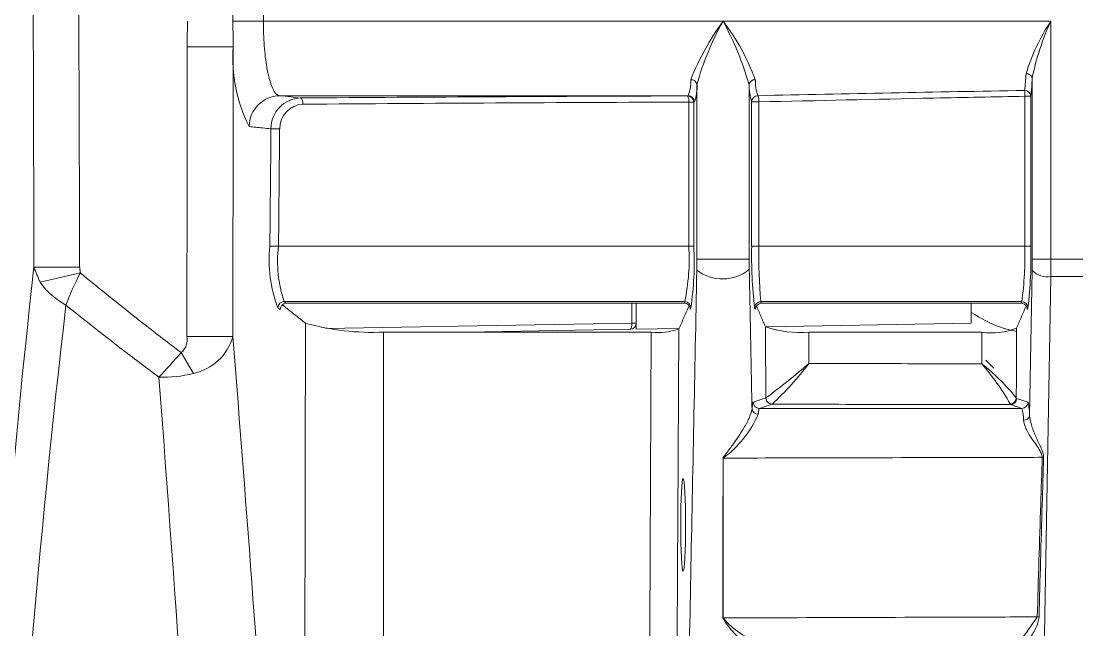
# Model space of a CAD drawing. Extents: x 8 to 113, y 2 to 87.
# Drawn here: x 47.276 to 48.987, y 23.17 to 24.151 of the extents above; entities that cross this region are included whole.
import ezdxf

# ---------------------------------------------------------------- set-up
doc = ezdxf.new("R2010")
doc.units = 0
doc.header["$MEASUREMENT"] = 0
doc.layers.add('OBJECT', color=7, linetype='CONTINUOUS')

msp = doc.modelspace()

# ---------------------------------------------------------------- linework, layer by layer
at = {"layer": 'OBJECT', "linetype": 'Continuous', "lineweight": 15}
for p, q in [((47.666, 24.1507), (47.617, 24.1507)), ((47.666, 24.1507), (48.4072, 24.1507)), ((48.4072, 24.1507), (48.9357, 24.1507)), ((48.9357, 24.1507), (48.9357, 23.7673)), ((47.5433, 24.1093), (47.6174, 24.1092)), ((48.3651, 23.7673), (48.3651, 24.0486)), ((48.4493, 24.0486), (48.4493, 23.7673)), ((48.9057, 23.7673), (48.9057, 24.0589)), ((47.6926, 24.0307), (48.3509, 24.0307)), ((48.35, 24.0304), (48.3509, 24.0307)), ((48.3509, 24.0307), (48.3509, 24.0307)), ((48.36, 24.0204), (48.3521, 24.0204)), ((48.3521, 23.788), (48.3521, 24.0204)), ((48.3609, 24.0207), (48.36, 24.0204)), ((48.36, 24.0204), (48.36, 23.788)), ((48.4533, 23.788), (48.4533, 24.0207)), ((48.4533, 24.0207), (48.465, 24.0207)), ((48.465, 24.0207), (48.465, 23.788)), ((48.8938, 23.788), (48.8938, 24.0298)), ((48.9034, 24.0298), (48.8938, 24.0298)), ((48.9034, 24.0298), (48.9034, 23.788)), ((47.6905, 23.788), (48.3521, 23.788)), ((48.36, 23.788), (48.3521, 23.788)), ((48.4533, 23.788), (48.465, 23.788)), ((48.465, 23.788), (48.8938, 23.788)), ((48.9034, 23.788), (48.8938, 23.788)), ((48.9057, 23.7673), (48.9357, 23.7673)), ((48.9357, 23.7673), (48.9872, 23.7673)), ((47.296, 23.7541), (47.3698, 23.7543)), ((47.3709, 23.7449), (47.306, 23.7299)), ((48.9016, 23.5146), (48.9056, 23.7486)), ((48.9355, 23.7393), (48.8949, 21.3682)), ((48.9355, 23.7393), (48.9872, 23.7393)), ((48.3455, 23.6987), (47.6997, 23.6987)), ((48.3444, 23.6961), (47.7029, 23.6961)), ((48.2602, 23.6641), (48.2602, 23.6961)), ((48.2672, 23.6961), (48.2672, 23.6641)), ((48.8889, 23.6987), (48.4681, 23.6987)), ((48.8878, 23.6961), (48.4692, 23.6961)), ((48.8072, 23.6961), (48.8072, 23.6814)), ((47.7669, 23.6554), (48.0107, 23.6597)), ((48.0107, 23.6597), (48.2602, 23.6641)), ((48.2672, 23.6641), (48.2602, 23.6641)), ((48.2667, 23.6542), (48.3353, 23.6554)), ((48.4768, 23.6579), (48.8072, 23.6637)), ((47.5427, 23.6425), (47.6168, 23.6424)), ((48.2913, 23.6494), (47.8599, 23.6494)), ((48.2574, 23.6541), (47.993, 23.6494)), ((48.8245, 23.6494), (48.5456, 23.6494)), ((47.5333, 23.6165), (47.5531, 23.5829)), ((48.4558, 23.5366), (48.4762, 23.5434)), ((48.8805, 23.5427), (48.899, 23.5365)), ((48.4862, 23.5334), (48.4658, 23.5266)), ((48.889, 23.5265), (48.8705, 23.5327))]:
    msp.add_line(p, q, dxfattribs=at)
at = {"layer": 'OBJECT', "linetype": 'Continuous', "lineweight": 15, "flags": 128}
for points in [[(47.726, 24.0269), (47.7267, 24.0267), (47.7275, 24.0261), (47.7281, 24.0252), (47.7287, 24.024), (47.7292, 24.0225), (47.7296, 24.0207), (47.7298, 24.0189), (47.7299, 24.0169)], [(48.2602, 23.6641), (48.2602, 23.6621), (48.26, 23.6602), (48.2598, 23.6585), (48.2595, 23.657), (48.259, 23.6558), (48.2585, 23.6548), (48.258, 23.6543), (48.2574, 23.6541)], [(48.8436, 23.5913), (48.8432, 23.5917), (48.8308, 23.6045)]]:
    msp.add_lwpolyline(points, dxfattribs=at)
at = {"layer": 'OBJECT', "linetype": 'Continuous', "lineweight": 15}
for centre, radius, start, end in [((48.7471, 23.9012), 0.4216, 143.7235, 158.3869), ((48.7812, 23.9367), 0.4308, 150.2196, 164.9365), ((47.9568, 23.9051), 0.513, 16.2473, 28.5966), ((48.1293, 23.9355), 0.3514, 20.1384, 37.7512), ((49.2002, 23.9741), 0.318, 146.2832, 163.2168), ((49.3217, 23.9738), 0.4246, 155.3914, 168.4436), ((47.8657, 24.0923), 0.2489, 176.109, 206.5899), ((48.5513, 24.0821), 0.3448, 352.8399, 357.3139), ((48.8967, 24.0567), 0.00934, 13.8784, 95.6186), ((48.294, 24.0532), 0.0613, 338.3795, 3.0516), ((48.3558, 24.047), 0.00948, 9.8078, 93.8709), ((48.2938, 24.0451), 0.0715, 340.0065, 2.8496), ((48.4587, 24.047), 0.00948, 86.1291, 170.1922), ((48.5345, 24.0466), 0.0852, 178.6247, 197.6748), ((48.5325, 24.0546), 0.0732, 178.5581, 199.0791), ((48.5021, 24.0764), 0.404, 353.3866, 357.5213), ((50.9856, -93.8485), 117.9062, 91.016726, 91.225788), ((48.8936, 24.0293), 0.00988, 3.4203, 90.6989), ((48.7529, 24.0292), 0.1409, 0.2595, 4.0425), ((47.693, 23.9808), 0.0498, 90.5993, 179.8861), ((47.7275, 23.9778), 0.0492, 91.7512, 180.6181), ((47.7316, 23.9776), 0.0393, 92.4253, 180.6926), ((48.9225, -137.8038), 161.8352, 90.202676, 90.423618), ((48.9228, -136.8225), 160.8439, 90.2033, 90.424921), ((48.35, 24.0204), 0.01, 0.0264, 89.9038), ((48.3376, 24.0226), 0.0146, 350.9747, 31.8239), ((48.3509, 24.0207), 0.01, 359.999, 89.8969), ((48.4633, 24.0207), 0.01, 90.1398, 179.9074), ((48.4475, 24.023), 0.0176, 352.7149, 26.2402), ((47.6769, 22.8129), 1.1644, 89.2443, 89.9295), ((47.8855, 23.7645), 0.2103, 173.5625, 201.09), ((47.6752, 22.5829), 1.2052, 89.2731, 89.9356), ((47.8881, 23.7632), 0.1992, 172.8587, 198.9179), ((48.0106, 23.768), 0.342, 348.3047, 3.3515), ((47.86, 23.7622), 0.5007, 351.5627, 2.9526), ((49.1845, 23.7724), 0.7313, 178.774, 186.5645), ((49.2397, 23.7707), 0.7749, 178.7234, 185.3363), ((48.3369, 23.7739), 0.5571, 352.2436, 1.4548), ((48.2485, 23.7687), 0.6552, 352.9899, 1.6871), ((47.8109, 23.7671), 1.0949, 359.0326, 0.0095), ((46.4724, 23.767), 2.4633, 359.3551, 0.0063), ((63.8178, 21.9053), 16.6248, 173.61513, 181.19895), ((47.7685, 23.5363), 0.449, 152.3188, 159.5764), ((48.4064, 23.8023), 0.0671, 231.8786, 309.9915), ((48.9298, 23.7735), 0.0347, 225.8311, 279.562), ((47.4128, 23.8085), 0.1326, 216.371, 240.6297), ((64.5325, 21.6909), 17.301, 173.35496, 181.01476), ((47.6994, 23.6886), 0.0101, 88.4098, 178.3213), ((47.7034, 23.6859), 0.0102, 92.4355, 180.5072), ((48.3445, 23.6864), 0.00974, 359.9019, 90.3814), ((48.3452, 23.6886), 0.01, 0.5711, 88.3011), ((48.468, 23.6886), 0.01, 89.0743, 179.3992), ((48.4694, 23.6859), 0.0102, 90.6329, 180.2517), ((48.8878, 23.6862), 0.00993, 359.7677, 89.9805), ((48.8888, 23.6886), 0.01, 0.5995, 89.489), ((47.8427, 24.0567), 0.4076, 254.5146, 272.4216), ((48.2572, 23.6641), 0.01, 271, 0), ((48.5322, 23.8332), 0.1843, 252.1122, 274.1539), ((48.8405, 23.7539), 0.1057, 261.3176, 292.2929), ((47.5164, 23.6373), 0.0268, 309.2533, 11.2953), ((47.536, 23.6652), 0.084, 281.7407, 344.2546), ((-19.2858, 18.2961), 67.1159, 3.120471, 4.568912), ((48.3028, 23.7433), 0.0946, 263.0228, 290.4511), ((46.4824, 24.5275), 1.3908, 316.8803, 319.0797), ((47.8282, 24.4249), 1.094, 306.3323, 310.9901), ((48.0988, 23.9447), 0.5651, 313.3046, 322.2909), ((48.6001, 23.3146), 0.3617, 39.3036, 51.7018), ((48.5239, 23.3366), 0.3985, 29.6751, 41.0747), ((47.5047, 23.7675), 0.1908, 267.8743, 284.6883), ((-15.1588, 18.8003), 62.8382, 2.356981, 4.359465), ((48.4658, 23.5366), 0.01, 180.0264, 269.9038), ((48.4862, 23.5434), 0.01, 180.0264, 269.9038), ((48.4864, 23.5435), 0.01, 179.7357, 269.7545), ((48.87, 23.5439), 0.01, 270.6615, 358.7235), ((48.8705, 23.5427), 0.01, 270.0962, 359.9736), ((48.889, 23.5365), 0.01, 270.0962, 359.9736), ((48.8074, 23.5145), 0.0941, 0.0492, 13.5105), ((48.4635, 23.527), 0.00965, 187.0262, 272.8892), ((49.0031, 182.1426), 158.61, 269.813329, 269.952106), ((48.8245, 23.5076), 0.0672, 0.1079, 16.3399), ((48.3045, 23.5867), 0.1739, 306.2292, 336.5139), ((48.8926, 23.517), 0.00928, 264.4341, 345.2), ((48.4071, 23.4168), 0.0297, 89.7055, 89.9669), ((48.9209, 23.4165), 0.0312, 84.2592, 87.9853), ((48.5088, 23.2447), 0.1161, 208.7877, 244.3816), ((48.4071, 23.1592), 0.0297, 89.4574, 89.9487), ((48.4995, 23.2633), 0.1185, 218.9737, 254.6511), ((48.2824, 23.6125), 0.7595, 322.539, 326.2427), ((48.9127, 23.16), 0.0304, 82.5279, 87.9537)]:
    msp.add_arc(centre, radius, start, end, dxfattribs=at)
msp.add_ellipse((48.3428, 23.3387), major_axis=(0, 0.0747), ratio=0.052408, dxfattribs=at)
for points, knots in [([(47.296, 23.7541), (47.296, 23.7738), (47.2954, 23.9935), (47.2942, 24.4511), (47.2931, 24.889), (47.2926, 25.1269)], [0, 0, 0, 0, 0.043049, 0.480087, 1, 1, 1, 1]), ([(47.3653, 25.0778), (47.366, 24.8704), (47.3675, 24.4293), (47.369, 23.9881), (47.3698, 23.7543)], [0, 0, 0, 0, 0.469995, 1, 1, 1, 1]), ([(47.6182, 24.9287), (47.6181, 24.8953), (47.6178, 24.7287), (47.6174, 24.4693), (47.6171, 24.2434), (47.617, 24.1507)], [0, 0, 0, 0, 0.128544, 0.642719, 1, 1, 1, 1]), ([(47.617, 24.1507), (47.617, 24.1496), (47.617, 24.1357), (47.6172, 24.1219), (47.6174, 24.1092)], [0, 0, 0, 0, 0.082039, 1, 1, 1, 1]), ([(47.666, 24.1507), (47.6662, 24.1373), (47.6668, 24.1105), (47.6713, 24.0748), (47.678, 24.0477), (47.6854, 24.0329), (47.6905, 24.0313), (47.6926, 24.0307)], [0, 0, 0, 0, 0.210172, 0.420827, 0.633496, 0.849384, 1, 1, 1, 1]), ([(47.6925, 24.0307), (47.6984, 24.03), (47.7096, 24.0288), (47.7208, 24.0275), (47.726, 24.0269)], [0, 0, 0, 0, 0.535186, 1, 1, 1, 1]), ([(48.8938, 24.0298), (48.845, 24.0288), (48.7013, 24.0259), (48.5589, 24.0228), (48.465, 24.0207)], [0, 0, 0, 0, 0.339908, 1, 1, 1, 1]), ([(47.6783, 23.9773), (47.6738, 23.9777), (47.6621, 23.9789), (47.6503, 23.9802), (47.6431, 23.9809)], [0, 0, 0, 0, 0.385153, 1, 1, 1, 1]), ([(47.3709, 23.7449), (47.405, 23.7171), (47.4585, 23.6736), (47.5134, 23.6317), (47.5333, 23.6165)], [0, 0, 0, 0, 0.636849, 1, 1, 1, 1]), ([(47.4976, 23.5768), (47.4786, 23.5911), (47.428, 23.6291), (47.3785, 23.6684), (47.3477, 23.693)], [0, 0, 0, 0, 0.376841, 1, 1, 1, 1]), ([(48.8072, 23.6814), (48.823, 23.672), (48.8458, 23.6583), (48.8715, 23.6527), (48.8795, 23.6509)], [0, 0, 0, 0, 0.692392, 1, 1, 1, 1]), ([(47.7306, 21.9496), (47.7314, 22.3559), (47.7325, 22.9273), (47.7336, 23.4988), (47.7339, 23.6639)], [0, 0, 0, 0, 0.71118, 1, 1, 1, 1]), ([(48.2672, 23.6641), (48.2672, 23.6638), (48.2672, 23.6633), (48.2672, 23.6598), (48.2672, 23.656), (48.2672, 23.6542)], [0, 0, 0, 0, 0.339325, 0.678929, 1, 1, 1, 1]), ([(48.4762, 23.5434), (48.4761, 23.5591), (48.4759, 23.5972), (48.4757, 23.6354), (48.4756, 23.6579)], [0, 0, 0, 0, 0.410802, 1, 1, 1, 1]), ([(48.8806, 23.6561), (48.8805, 23.6346), (48.8803, 23.5971), (48.8801, 23.5596), (48.88, 23.5437)], [0, 0, 0, 0, 0.575598, 1, 1, 1, 1]), ([(47.8599, 23.6494), (47.8599, 23.4916), (47.8597, 22.9273), (47.8595, 22.3632), (47.8594, 21.9569)], [0, 0, 0, 0, 0.279792, 1, 1, 1, 1]), ([(48.2827, 21.7844), (48.2829, 21.8242), (48.2838, 22.0231), (48.2866, 22.6448), (48.2894, 23.2267), (48.2913, 23.6494)], [0, 0, 0, 0, 0.064012, 0.320062, 1, 1, 1, 1]), ([(48.5458, 23.599), (48.5854, 23.5989), (48.6777, 23.5987), (48.771, 23.5985), (48.8243, 23.5985)], [0, 0, 0, 0, 0.427955, 1, 1, 1, 1]), ([(48.4539, 23.5259), (48.4543, 23.5295), (48.4549, 23.5354), (48.4556, 23.5363), (48.4558, 23.5366)], [0, 0, 0, 0, 0.618561, 1, 1, 1, 1]), ([(48.4072, 23.4464), (48.4072, 23.4466), (48.4073, 23.4471), (48.4086, 23.4489), (48.4136, 23.4555), (48.4253, 23.4709), (48.439, 23.4913), (48.4492, 23.5101), (48.4531, 23.5203), (48.4538, 23.5247), (48.4539, 23.5259), (48.4539, 23.5259)], [0, 0, 0, 0, 0.004244, 0.017202, 0.066862, 0.264906, 0.597064, 0.78809, 0.938231, 0.999976, 1, 1, 1, 1]), ([(48.4658, 23.5266), (48.4656, 23.5263), (48.4649, 23.5256), (48.4644, 23.5205), (48.464, 23.5174)], [0, 0, 0, 0, 0.381447, 1, 1, 1, 1]), ([(48.4658, 23.5266), (48.4766, 23.5266), (48.5541, 23.5266), (48.6951, 23.5266), (48.8254, 23.5265), (48.889, 23.5265)], [0, 0, 0, 0, 0.076658, 0.549165, 1, 1, 1, 1]), ([(48.92, 23.4544), (48.9195, 23.4554), (48.9152, 23.4646), (48.9041, 23.4777), (48.8943, 23.4952), (48.8925, 23.504), (48.8917, 23.5077)], [0, 0, 0, 0, 0.052979, 0.474216, 0.774408, 1, 1, 1, 1]), ([(48.9016, 23.5146), (48.9021, 23.5106), (48.9035, 23.501), (48.911, 23.4817), (48.9192, 23.4652), (48.9238, 23.4528), (48.9239, 23.449), (48.924, 23.4475)], [0, 0, 0, 0, 0.192636, 0.456511, 0.836739, 0.938853, 1, 1, 1, 1]), ([(48.922, 23.4477), (48.9219, 23.4489), (48.9218, 23.4513), (48.9206, 23.4534), (48.92, 23.4544)], [0, 0, 0, 0, 0.531094, 1, 1, 1, 1]), ([(48.4071, 23.1888), (48.4071, 23.2153), (48.4071, 23.3012), (48.4071, 23.3871), (48.4072, 23.4464)], [0, 0, 0, 0, 0.308685, 1, 1, 1, 1]), ([(48.922, 23.4477), (48.9037, 23.4476), (48.8088, 23.4474), (48.6673, 23.4471), (48.514, 23.4467), (48.4373, 23.4465), (48.4073, 23.4464)], [0, 0, 0, 0, 0.106358, 0.553248, 0.824972, 1, 1, 1, 1]), ([(48.4073, 23.4464), (48.4073, 23.41), (48.4073, 23.3241), (48.4073, 23.2383), (48.4074, 23.1888)], [0, 0, 0, 0, 0.424143, 1, 1, 1, 1]), ([(48.9138, 23.1904), (48.9157, 23.2509), (48.9183, 23.3366), (48.9211, 23.4224), (48.922, 23.4477)], [0, 0, 0, 0, 0.704983, 1, 1, 1, 1]), ([(48.924, 23.4475), (48.9233, 23.4222), (48.9207, 23.3364), (48.9183, 23.2507), (48.9167, 23.1902)], [0, 0, 0, 0, 0.295015, 1, 1, 1, 1]), ([(48.4074, 23.1888), (48.4473, 23.1889), (48.5639, 23.1893), (48.727, 23.1898), (48.8559, 23.1902), (48.9081, 23.1904), (48.9138, 23.1904)], [0, 0, 0, 0, 0.236577, 0.69078, 0.966356, 1, 1, 1, 1]), ([(48.9167, 23.1902), (48.9162, 23.1871), (48.9146, 23.1768), (48.9057, 23.1622), (48.8977, 23.1481), (48.8959, 23.1428), (48.8952, 23.1407)], [0, 0, 0, 0, 0.13602, 0.462019, 0.791639, 1, 1, 1, 1])]:
    msp.add_open_spline(points, degree=3, knots=knots, dxfattribs=at)
for points, degree in [([(47.6672, 24.9286), (47.666, 24.1507)], 1), ([(47.5433, 24.1093), (47.5435, 24.1508)], 1), ([(47.5427, 23.6425), (47.5433, 24.1093)], 1), ([(47.6174, 24.1092), (47.6168, 23.6424)], 1), ([(47.6926, 24.0307), (47.6925, 24.0307)], 1), ([(47.6765, 23.7881), (47.6783, 23.9773)], 1), ([(47.6922, 23.9772), (47.6905, 23.788)], 1), ([(48.3649, 23.7495), (48.3651, 23.7673)], 1), ([(48.4493, 23.7673), (48.4484, 23.7673), (48.4467, 23.7673), (48.4369, 23.7673), (48.4232, 23.7673), (48.4072, 23.7673), (48.3912, 23.7673), (48.3776, 23.7673), (48.3677, 23.7673), (48.366, 23.7673), (48.3651, 23.7673)], 3), ([(48.4493, 23.7673), (48.4495, 23.7509)], 1), ([(47.296, 23.7541), (47.306, 23.7299)], 1), ([(47.3698, 23.7543), (47.3709, 23.7449)], 1), ([(48.3259, 21.7786), (48.3649, 23.7495)], 1), ([(48.4495, 23.7509), (48.4539, 23.5259)], 1), ([(47.6966, 23.6935), (47.7339, 23.6639)], 1), ([(47.6997, 23.6987), (47.7029, 23.6961)], 1), ([(48.3524, 23.692), (48.3359, 23.6547)], 1), ([(48.3444, 23.6961), (48.3455, 23.6987)], 1), ([(48.4611, 23.6917), (48.4756, 23.6579)], 1), ([(48.4681, 23.6987), (48.4692, 23.6961)], 1), ([(48.8958, 23.6918), (48.8806, 23.6561)], 1), ([(48.8878, 23.6961), (48.8889, 23.6987)], 1), ([(47.6932, 23.6858), (47.6893, 23.6889)], 1), ([(48.3553, 23.6887), (48.3542, 23.6863)], 1), ([(48.4592, 23.6859), (48.4579, 23.6887)], 1), ([(48.8072, 23.6637), (48.8072, 23.6814)], 1), ([(48.8988, 23.6887), (48.8977, 23.6861)], 1), ([(48.3359, 23.6547), (48.3259, 21.7786)], 1), ([(48.5456, 23.6494), (48.5458, 23.599)], 1), ([(48.8243, 23.5985), (48.8245, 23.6494)], 1), ([(48.4762, 23.5434), (48.4764, 23.5435)], 1), ([(48.88, 23.5437), (48.8805, 23.5427)], 1), ([(48.4863, 23.5335), (48.4862, 23.5334)], 1), ([(48.8705, 23.5327), (48.8701, 23.5339)], 1)]:
    msp.add_open_spline(points, degree=degree, dxfattribs=at)

doc.saveas('drawing.dxf')
